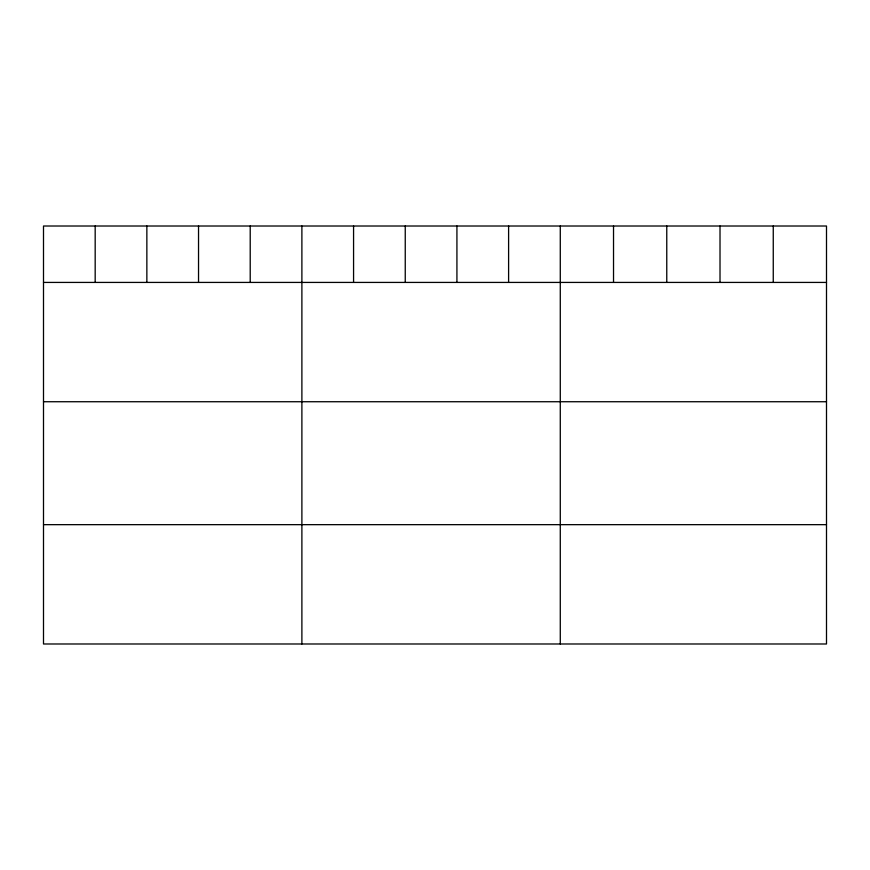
<?xml version="1.0" encoding="UTF-8"?>
<svg xmlns="http://www.w3.org/2000/svg" width="870" height="870" viewBox="0 0 870 870"><rect width="100%" height="100%" fill="white"/><g stroke="black" fill="none" stroke-linecap="round" stroke-linejoin="round"><path stroke-width="1.3" d="M826.5 282.424L826.5 643.985L43.5 643.985L43.5 226.015L826.5 226.015L826.5 282.424L43.5 282.424M43.5 401.733L826.5 401.733M43.5 524.664L826.5 524.664M773.256 226.015L773.256 282.424M720.012 226.015L720.012 282.424M666.768 226.015L666.768 282.424M613.524 226.015L613.524 282.424M560.28 226.015L560.28 643.985M508.602 226.015L508.602 282.424M456.924 226.015L456.924 282.424M405.246 226.015L405.246 282.424M353.568 226.015L353.568 282.424M301.89 226.015L301.89 643.985M250.212 226.015L250.212 282.424M198.534 226.015L198.534 282.424M146.856 226.015L146.856 282.424M95.178 226.015L95.178 282.424"/></g></svg>
